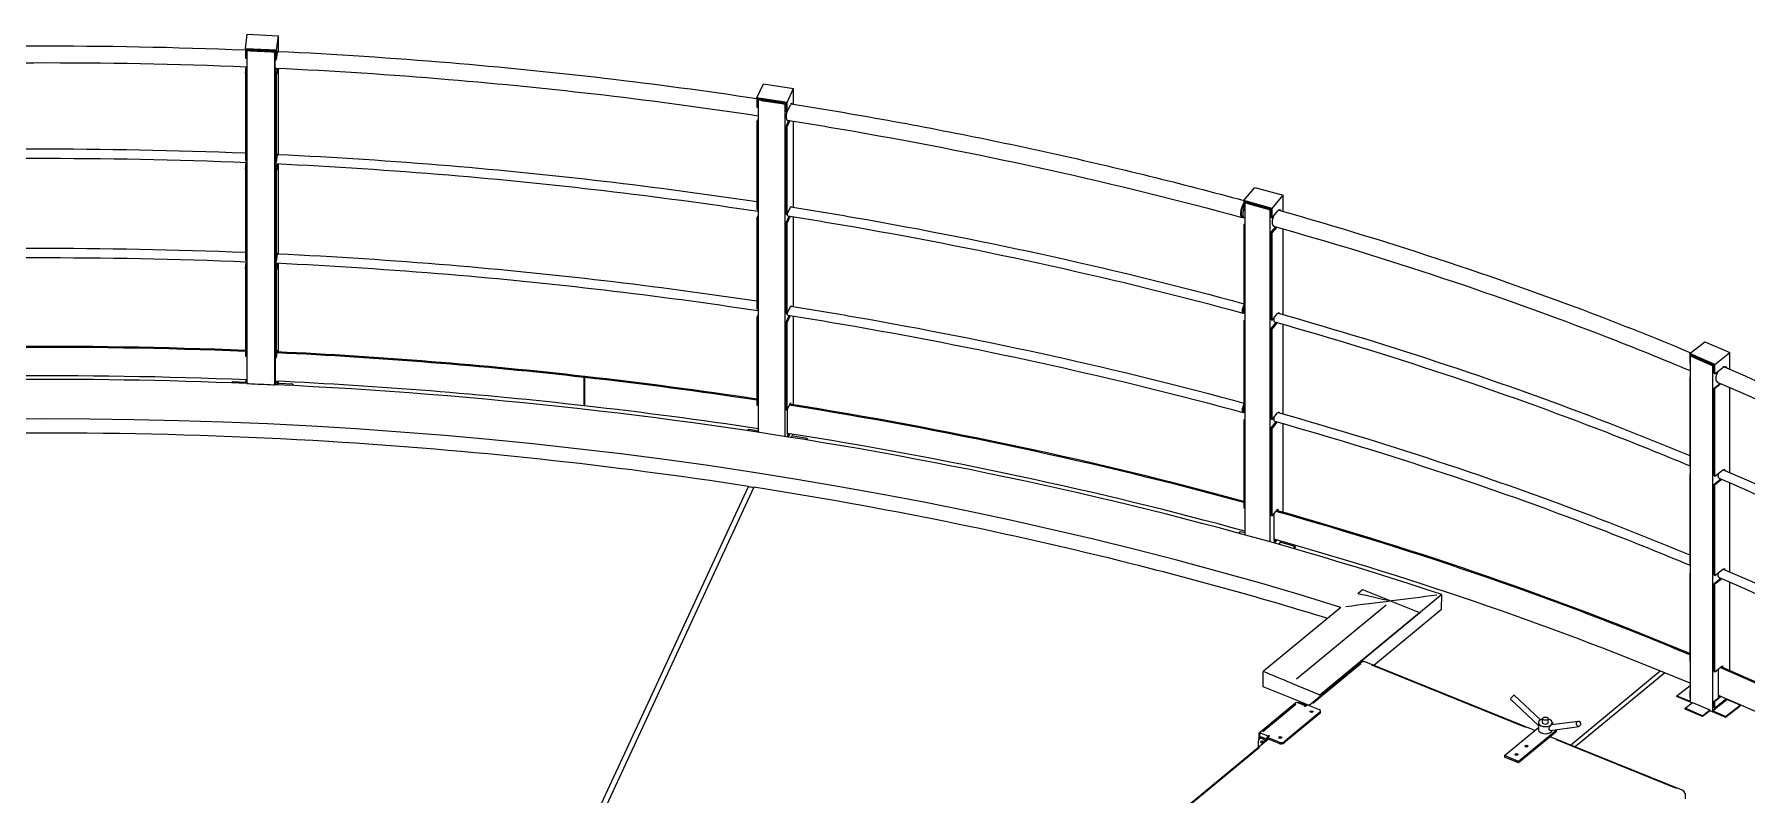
# Model space of a CAD drawing. Header units: millimetres. Extents: x 0 to 89100, y 0 to 63000.
# Drawn here: x 80119 to 83818, y 53141 to 54782 of the extents above; entities that cross this region are included whole.
import ezdxf

# ---------------------------------------------------------------- set-up
doc = ezdxf.new("R2010")
doc.units = ezdxf.units.MM
doc.header["$LTSCALE"] = 150
doc.layers.add('Visible', color=7, linetype='Continuous', lineweight=25)
doc.layers.add('Visible Narrow', color=7, linetype='Continuous', lineweight=18)

msp = doc.modelspace()

# ---------------------------------------------------------------- linework, layer by layer
at = {"layer": 'Visible'}
for p, q in [((80574.82, 54750.61), (80579.01, 54782.12)), ((80579.01, 54782.12), (80646.32, 54779.14)), ((80642.13, 54747.62), (80574.82, 54750.61)), ((80574.82, 54750.61), (80574.82, 54730.4)), ((80577.07, 54748.67), (80577.07, 54730.3)), ((80639.88, 54745.89), (80577.07, 54748.67)), ((80578.56, 54748.6), (80578.28, 54746.44)), ((80578.28, 54746.44), (80578.28, 54028.48)), ((80585.01, 54746.15), (80578.28, 54746.44)), ((80580.81, 54748.5), (80580.69, 54747.64)), ((80585.18, 54747.44), (80580.69, 54747.64)), ((80582.89, 54747.54), (80582.96, 54748.41)), ((80585.01, 54746.15), (80631.37, 54744.09)), ((80631.54, 54745.39), (80585.18, 54747.44)), ((80631.37, 54744.09), (80638.1, 54743.79)), ((80631.54, 54745.39), (80636.03, 54745.19)), ((80636.14, 54746.05), (80636.03, 54745.19)), ((80638.39, 54745.95), (80638.1, 54743.79)), ((80638.1, 54743.79), (80638.1, 54025.88)), ((80639.88, 54727.51), (80639.88, 54745.89)), ((80642.13, 54747.62), (80646.32, 54779.14)), ((80642.13, 54727.42), (80642.13, 54747.62)), ((80642.13, 54727.42), (80644.22, 54743.17)), ((80646.32, 54745.23), (80646.32, 54779.14)), ((80574.82, 54730.4), (80577.07, 54730.3)), ((80574.82, 54698.55), (80576.62, 54712.06)), ((80577.07, 54730.3), (80578.28, 54739.39)), ((80578.28, 54707.55), (80577.07, 54698.46)), ((80639.85, 54736.46), (80639.88, 54736.89)), ((80639.88, 54727.51), (80642.13, 54727.42)), ((80639.88, 54695.67), (80641.68, 54709.19)), ((80643.92, 54709.08), (80642.13, 54695.57)), ((80646.32, 54522.87), (80646.32, 54708.96)), ((80574.82, 54698.55), (80574.82, 54509.33)), ((80577.07, 54698.46), (80574.82, 54698.55)), ((80577.07, 54698.46), (80577.07, 54509.23)), ((80642.13, 54695.57), (80639.88, 54695.67)), ((80639.88, 54506.45), (80639.88, 54695.67)), ((80642.13, 54506.35), (80642.13, 54695.57)), ((81679.72, 54645.03), (81693.94, 54675.55)), ((81693.94, 54675.55), (81759.12, 54665.43)), ((81744.91, 54634.91), (81679.72, 54645.03)), ((81679.72, 54645.03), (81679.72, 54624.82)), ((81681.9, 54642.85), (81681.9, 54624.48)), ((81742.74, 54633.41), (81681.9, 54642.85)), ((81683.35, 54642.63), (81682.37, 54640.54)), ((81682.37, 54640.54), (81682.37, 53923.28)), ((81688.89, 54639.52), (81682.37, 54640.54)), ((81685.52, 54642.29), (81685.13, 54641.45)), ((81689.47, 54640.78), (81685.13, 54641.45)), ((81688.89, 54639.52), (81733.8, 54632.55)), ((81734.38, 54633.81), (81689.47, 54640.78)), ((81692.47, 54640.31), (81692.69, 54641.18)), ((81733.8, 54632.55), (81740.31, 54631.54)), ((81734.38, 54633.81), (81738.73, 54633.13)), ((81739.12, 54633.97), (81738.73, 54633.13)), ((81741.29, 54633.63), (81740.31, 54631.54)), ((81742.74, 54615.04), (81742.74, 54633.41)), ((81744.91, 54634.91), (81759.12, 54665.43)), ((81744.91, 54614.7), (81744.91, 54634.91)), ((81759.12, 54631.19), (81759.12, 54665.43)), ((81679.72, 54624.82), (81681.9, 54624.48)), ((81679.72, 54592.97), (81682.37, 54598.66)), ((81681.9, 54624.48), (81682.37, 54625.5)), ((81740.31, 54631.54), (81740.31, 53914.32)), ((81742.74, 54615.04), (81744.91, 54614.7)), ((81742.74, 54583.19), (81748.77, 54596.16)), ((81744.91, 54614.7), (81752.02, 54629.96)), ((81750.94, 54595.82), (81744.91, 54582.86)), ((81679.72, 54592.97), (81679.72, 54403.75)), ((81681.9, 54592.64), (81679.72, 54592.97)), ((81682.37, 54593.66), (81681.9, 54592.64)), ((81681.9, 54592.64), (81681.9, 54403.41)), ((81744.91, 54582.86), (81742.74, 54583.19)), ((81742.74, 54393.97), (81742.74, 54583.19)), ((81744.91, 54393.63), (81744.91, 54582.86)), ((81759.12, 54408.74), (81759.12, 54594.51)), ((80642.13, 54506.35), (80644.22, 54522.11)), ((80574.82, 54509.33), (80577.07, 54509.23)), ((80574.82, 54490.96), (80576.79, 54505.76)), ((80574.82, 54490.96), (80574.82, 54295)), ((80577.07, 54490.86), (80574.82, 54490.96)), ((80577.07, 54509.23), (80578.28, 54518.32)), ((80578.28, 54499.95), (80577.07, 54490.86)), ((80577.07, 54490.86), (80577.07, 54294.9)), ((80639.88, 54506.45), (80642.13, 54506.35)), ((80639.88, 54488.08), (80641.85, 54502.88)), ((80642.13, 54487.98), (80639.88, 54488.08)), ((80639.88, 54292.12), (80639.88, 54488.08)), ((80644.09, 54502.77), (80642.13, 54487.98)), ((80642.13, 54292.02), (80642.13, 54487.98)), ((80646.32, 54308.54), (80646.32, 54502.67)), ((82731.74, 54423.28), (82755.49, 54451.76)), ((82755.49, 54451.76), (82816.31, 54434.86)), ((82792.56, 54406.38), (82731.74, 54423.28)), ((82731.74, 54423.28), (82731.74, 54403.07)), ((82735.12, 54420.5), (82733.49, 54418.55)), ((82733.49, 54418.55), (82733.49, 53701.92)), ((82739.57, 54416.86), (82733.49, 54418.55)), ((82733.77, 54420.88), (82733.77, 54418.88)), ((82790.53, 54405.1), (82733.77, 54420.88)), ((82737.15, 54419.94), (82736.5, 54419.16)), ((82740.55, 54418.03), (82736.5, 54419.16)), ((82739.57, 54416.86), (82781.47, 54405.22)), ((82782.45, 54406.39), (82740.55, 54418.03)), ((82748.28, 54415.88), (82748.66, 54416.74)), ((82792.56, 54406.38), (82816.31, 54434.86)), ((82816.31, 54399.89), (82816.31, 54434.86)), ((81679.72, 54403.75), (81681.9, 54403.41)), ((81679.72, 54385.38), (81682.37, 54391.07)), ((81679.72, 54385.38), (81679.72, 54189.42)), ((81681.9, 54385.04), (81679.72, 54385.38)), ((81681.9, 54403.41), (81682.37, 54404.43)), ((81682.37, 54386.06), (81681.9, 54385.04)), ((81681.9, 54385.04), (81681.9, 54189.08)), ((81742.74, 54393.97), (81744.91, 54393.63)), ((81742.74, 54375.6), (81749.38, 54389.86)), ((81744.91, 54375.26), (81742.74, 54375.6)), ((81742.74, 54179.64), (81742.74, 54375.6)), ((81744.91, 54393.63), (81752.02, 54408.9)), ((81751.55, 54389.51), (81744.91, 54375.26)), ((81744.91, 54179.3), (81744.91, 54375.26)), ((81759.12, 54194.41), (81759.12, 54388.31)), ((82726.99, 54390.31), (82727.52, 54389.73)), ((82727.45, 54389.81), (82726.99, 54389.93)), ((82731.74, 54403.07), (82733.49, 54402.59)), ((82731.74, 54371.23), (82733.49, 54373.33)), ((82781.47, 54405.22), (82787.55, 54403.53)), ((82782.45, 54406.39), (82786.5, 54405.26)), ((82787.15, 54406.04), (82786.5, 54405.26)), ((82789.18, 54405.48), (82787.55, 54403.53)), ((82787.55, 54403.53), (82787.55, 53686.92)), ((82790.53, 54386.73), (82790.53, 54405.1)), ((82790.53, 54386.73), (82792.56, 54386.17)), ((82792.56, 54386.17), (82792.56, 54406.38)), ((82792.56, 54386.17), (82804.43, 54400.41)), ((82731.74, 54371.23), (82731.74, 54182.01)), ((82733.49, 54370.74), (82731.74, 54371.23)), ((82790.53, 54354.89), (82800.41, 54366.74)), ((82792.56, 54354.32), (82790.53, 54354.89)), ((82790.53, 54165.67), (82790.53, 54354.89)), ((82802.44, 54366.17), (82792.56, 54354.32)), ((82792.56, 54165.1), (82792.56, 54354.32)), ((82816.31, 54177.22), (82816.31, 54362.24)), ((80577.07, 54294.9), (80578.28, 54303.99)), ((80642.13, 54292.02), (80644.22, 54307.78)), ((80574.82, 54295), (80577.07, 54294.9)), ((80574.82, 54276.63), (80576.79, 54291.43)), ((80574.82, 54276.63), (80574.82, 54087.41)), ((80577.07, 54276.53), (80574.82, 54276.63)), ((80578.28, 54285.62), (80577.07, 54276.53)), ((80577.07, 54276.53), (80577.07, 54087.31)), ((80639.88, 54292.12), (80642.13, 54292.02)), ((80639.88, 54273.75), (80641.85, 54288.55)), ((80642.13, 54273.65), (80639.88, 54273.75)), ((80639.88, 54084.52), (80639.88, 54273.75)), ((80644.09, 54288.44), (80642.13, 54273.65)), ((80642.13, 54084.42), (80642.13, 54273.65)), ((80646.32, 54096.75), (80646.32, 54288.34)), ((81679.72, 54189.42), (81681.9, 54189.08)), ((81681.9, 54189.08), (81682.37, 54190.1)), ((81744.91, 54179.3), (81752.02, 54194.57)), ((81679.72, 54171.05), (81682.37, 54176.74)), ((81679.72, 54171.05), (81679.72, 53981.83)), ((81681.9, 54170.71), (81679.72, 54171.05)), ((81682.37, 54171.73), (81681.9, 54170.71)), ((81681.9, 54170.71), (81681.9, 53981.49)), ((81742.74, 54179.64), (81744.91, 54179.3)), ((81742.74, 54161.27), (81749.38, 54175.53)), ((81744.91, 54160.93), (81742.74, 54161.27)), ((81742.74, 53972.05), (81742.74, 54161.27)), ((81751.55, 54175.18), (81744.91, 54160.93)), ((81744.91, 53971.71), (81744.91, 54160.93)), ((81759.12, 53982.5), (81759.12, 54173.98)), ((82729.75, 54182.63), (82729.35, 54182.73)), ((82729.55, 54182.81), (82730.53, 54181.89)), ((82731.74, 54182.01), (82733.49, 54181.52)), ((82731.74, 54163.63), (82733.49, 54165.74)), ((82731.74, 54163.63), (82731.74, 53967.68)), ((82733.49, 54163.15), (82731.74, 54163.63)), ((82790.53, 54165.67), (82792.56, 54165.1)), ((82790.53, 54147.29), (82801.5, 54160.44)), ((82792.56, 54165.1), (82804.43, 54179.34)), ((82803.52, 54159.87), (82792.56, 54146.73)), ((82816.31, 53962.89), (82816.31, 54156.25)), ((82792.56, 54146.73), (82790.53, 54147.29)), ((82790.53, 53951.34), (82790.53, 54147.29)), ((82792.56, 53950.77), (82792.56, 54146.73)), ((83694.57, 54093.02), (83727.03, 54118.48)), ((83727.03, 54118.48), (83781.39, 54095.37)), ((80574.82, 54087.41), (80577.07, 54087.31)), ((80577.07, 54087.31), (80578.28, 54096.4)), ((80639.82, 54095.38), (80639.88, 54095.84)), ((80639.82, 54031.08), (80639.82, 54095.38)), ((80639.88, 54084.52), (80642.13, 54084.42)), ((80642.13, 54084.42), (80644.25, 54100.4)), ((80644.25, 54100.4), (80644.25, 54096.85)), ((83748.92, 54069.92), (83694.57, 54093.02)), ((83694.57, 54093.02), (83694.57, 54072.81)), ((83697.59, 54089.9), (83695.36, 54088.16)), ((83695.36, 54088.16), (83695.36, 53342.9)), ((83700.8, 54085.85), (83695.36, 54088.16)), ((83696.38, 54090.42), (83696.38, 54088.96)), ((83747.11, 54068.85), (83696.38, 54090.42)), ((83699.4, 54089.13), (83698.51, 54088.43)), ((83702.13, 54086.89), (83698.51, 54088.43)), ((83700.8, 54085.85), (83738.24, 54069.93)), ((83739.58, 54070.98), (83702.13, 54086.89)), ((83713.59, 54082.02), (83714.13, 54082.87)), ((83748.92, 54069.92), (83781.39, 54095.37)), ((83781.39, 54059.17), (83781.39, 54095.37)), ((81306.62, 54041.75), (81307.34, 54043.88)), ((81306.62, 53980.52), (81306.62, 54041.75)), ((81307.34, 54043.88), (81307.34, 53982.64)), ((81307.57, 54041.65), (81308.28, 54043.77)), ((81307.57, 53980.41), (81307.57, 54041.65)), ((83694.57, 54072.81), (83695.36, 54072.48)), ((83694.57, 54040.97), (83695.36, 54041.6)), ((83694.57, 54040.97), (83694.57, 53851.75)), ((83695.36, 54040.63), (83694.57, 54040.97)), ((83738.24, 54069.93), (83743.68, 54067.62)), ((83739.58, 54070.98), (83743.2, 54069.44)), ((83744.09, 54070.13), (83743.2, 54069.44)), ((83745.9, 54069.36), (83743.68, 54067.62)), ((83743.68, 54067.62), (83743.68, 53322.36)), ((83747.11, 54050.48), (83747.11, 54068.85)), ((83747.11, 54050.48), (83748.92, 54049.71)), ((83748.92, 54049.71), (83748.92, 54069.92)), ((83748.92, 54049.71), (83765.15, 54062.43)), ((80546.73, 54029.85), (80547.15, 54032.97)), ((80547.15, 54032.97), (80575.96, 54031.69)), ((80575.57, 54028.72), (80576.6, 54036.44)), ((80578.28, 54032.1), (80577.81, 54028.63)), ((80640.16, 54033.63), (80639.82, 54031.08)), ((80640.63, 54025.87), (80641.65, 54033.56)), ((80643.9, 54033.45), (80642.87, 54025.76)), ((80645.76, 54033.37), (80644.74, 54025.68)), ((80646.6, 54028.56), (80645.13, 54028.62)), ((80677.26, 54027.2), (80646.6, 54028.56)), ((80676.85, 54024.1), (80677.26, 54027.2)), ((80677.09, 54024.09), (80677.26, 54025.36)), ((80677.26, 54027.2), (80677.26, 54025.36)), ((83747.11, 54018.63), (83760.17, 54028.87)), ((83748.92, 54017.86), (83747.11, 54018.63)), ((83747.11, 53829.41), (83747.11, 54018.63)), ((83761.97, 54028.1), (83748.92, 54017.86)), ((83748.92, 53828.64), (83748.92, 54017.86)), ((83781.39, 53836.1), (83781.39, 54019.7)), ((81307.34, 53982.64), (81306.62, 53980.52)), ((81679.72, 53981.83), (81681.9, 53981.49)), ((81681.9, 53981.49), (81682.37, 53982.51)), ((81742.74, 53972.05), (81744.91, 53971.71)), ((81744.91, 53971.71), (81752.11, 53987.18)), ((81746.16, 53918.43), (81746.16, 53974.39)), ((81752.11, 53987.18), (81752.11, 53983.61)), ((82729.35, 53968.4), (82729.75, 53968.3)), ((82729.55, 53968.48), (82730.53, 53967.56)), ((82731.74, 53967.68), (82733.49, 53967.19)), ((81660.45, 53926.58), (81661.96, 53929.83)), ((81661.96, 53929.83), (81682.37, 53926.67)), ((82731.74, 53949.3), (82733.49, 53951.41)), ((82731.74, 53949.3), (82731.74, 53760.08)), ((82733.49, 53948.82), (82731.74, 53949.3)), ((82790.53, 53951.34), (82792.56, 53950.77)), ((82790.53, 53932.96), (82801.5, 53946.11)), ((82792.56, 53932.4), (82790.53, 53932.96)), ((82790.53, 53743.74), (82790.53, 53932.96)), ((82792.56, 53950.77), (82804.43, 53965.01)), ((82803.52, 53945.54), (82792.56, 53932.4)), ((82792.56, 53743.18), (82792.56, 53932.4)), ((82816.31, 53750.7), (82816.31, 53941.92)), ((81745.42, 53913.52), (81748.75, 53920.66)), ((81747.31, 53920.89), (81746.16, 53918.43)), ((81750.92, 53920.32), (81747.59, 53913.17)), ((81757.03, 53919.35), (81753.7, 53912.2)), ((81758.29, 53914.88), (81755.17, 53915.37)), ((81787.99, 53910.27), (81758.29, 53914.88)), ((81786.43, 53906.93), (81787.99, 53910.27)), ((81787.23, 53906.81), (81787.99, 53908.44)), ((81787.99, 53910.27), (81787.99, 53908.44)), ((83694.57, 53851.75), (83695.36, 53851.41)), ((83694.57, 53833.38), (83695.36, 53834)), ((83694.57, 53833.38), (83694.57, 53637.42)), ((83695.36, 53833.04), (83694.57, 53833.38)), ((83747.11, 53829.41), (83748.92, 53828.64)), ((83747.11, 53811.04), (83761.82, 53822.57)), ((83748.92, 53828.64), (83765.15, 53841.37)), ((83763.62, 53821.79), (83748.92, 53810.27)), ((80225.1, 50711.13), (81661.65, 53806.46)), ((81673.24, 53804.66), (80236.7, 50709.34)), ((83748.92, 53810.27), (83747.11, 53811.04)), ((83747.11, 53615.08), (83747.11, 53811.04)), ((83748.92, 53614.31), (83748.92, 53810.27)), ((83781.39, 53621.77), (83781.39, 53814.12)), ((82731.74, 53760.08), (82733.49, 53759.59)), ((82792.56, 53743.18), (82804.6, 53757.61)), ((82797.31, 53689.57), (82797.31, 53748.88)), ((82802.57, 53754.58), (82802.57, 53755.18)), ((82804.6, 53757.61), (82804.6, 53754.01)), ((82721.06, 53705.31), (82724.5, 53709.44)), ((82724.5, 53709.44), (82733.49, 53706.94)), ((82790.53, 53743.74), (82792.56, 53743.18)), ((82795.02, 53684.82), (82800.58, 53691.49)), ((82802.6, 53690.92), (82797.04, 53684.25)), ((82799.23, 53691.87), (82797.31, 53689.57)), ((82812.11, 53688.24), (82806.54, 53681.57)), ((82806.89, 53681.47), (82810.33, 53685.58)), ((82810.33, 53686.1), (82810.33, 53685.58)), ((82814.38, 53684.45), (82810.33, 53685.58)), ((82842.09, 53676.75), (82814.38, 53684.45)), ((82838.49, 53672.44), (82842.09, 53676.75)), ((82839.73, 53672.09), (82842.09, 53674.92)), ((82842.09, 53676.75), (82842.09, 53674.92)), ((83694.57, 53637.42), (83695.36, 53637.08)), ((83694.57, 53619.05), (83695.36, 53619.67)), ((83694.57, 53619.05), (83694.57, 53429.82)), ((83695.36, 53618.71), (83694.57, 53619.05)), ((83747.11, 53615.08), (83748.92, 53614.31)), ((83747.11, 53596.71), (83761.82, 53608.24)), ((83748.92, 53595.94), (83747.11, 53596.71)), ((83747.11, 53407.49), (83747.11, 53596.71)), ((83748.92, 53614.31), (83765.15, 53627.04)), ((83763.62, 53607.46), (83748.92, 53595.94)), ((83781.39, 53409.04), (83781.39, 53599.78)), ((83159.09, 53573.12), (82896.17, 53356.33)), ((82977.86, 53575.61), (82988.09, 53584.05)), ((82988.09, 53584.05), (83048.75, 53559.53)), ((83158.53, 53541.14), (83159.09, 53573.12)), ((83748.92, 53406.72), (83748.92, 53595.94)), ((82941.11, 53545.5), (82773.3, 53407.14)), ((82895.87, 53357.03), (83110.96, 53534.38)), ((82895.87, 53356.46), (83110.96, 53533.81)), ((83049.68, 53559.15), (83110.96, 53534.38)), ((83110.96, 53534.38), (83110.96, 53533.81)), ((82986.87, 53428.01), (82872.74, 53333.91)), ((83359.89, 53279.75), (82991.42, 53428.71)), ((83694.57, 53429.82), (83695.36, 53429.49)), ((83748.92, 53406.72), (83765.38, 53419.62)), ((83757.02, 53352.42), (83757.02, 53413.07)), ((83763.56, 53416.73), (83763.56, 53418.2)), ((83765.38, 53419.62), (83765.38, 53415.95)), ((82773, 53406.7), (82773.3, 53406.95)), ((82773, 53406.7), (82773.3, 53406.58)), ((82773, 53374.24), (82773, 53406.7)), ((82773.3, 53407.14), (82773.3, 53406.58)), ((82834.59, 53381.8), (82895.87, 53357.03)), ((83437.2, 53248.5), (83630.95, 53408.26)), ((83640.75, 53404.26), (83447.02, 53244.53)), ((83666.98, 53354.97), (83695.36, 53377.23)), ((83747.11, 53407.49), (83748.92, 53406.72)), ((82843.74, 53339.59), (82764.59, 53274.33)), ((82834.43, 53349.41), (82773, 53374.24)), ((82865.17, 53334.32), (82849.81, 53340.53)), ((82895.87, 53357.03), (82895.87, 53356.46)), ((82896.17, 53356.33), (82895.87, 53356.46)), ((82896.14, 53353.21), (82896.17, 53356.33)), ((83367.8, 53290.57), (83307.3, 53347.73)), ((83372.12, 53303), (83315.54, 53356.45)), ((83666.98, 53354.97), (83695.36, 53342.9)), ((83666.98, 53353.13), (83666.98, 53354.97)), ((83699.28, 53339.4), (83666.98, 53353.13)), ((83684.35, 53327.7), (83699.47, 53339.55)), ((83694.57, 53365.52), (83695.36, 53366.15)), ((83694.57, 53365.52), (83694.57, 53351.44)), ((83695.36, 53365.19), (83694.57, 53365.52)), ((83695.36, 53351.1), (83694.57, 53351.44)), ((83700.8, 53340.6), (83699.47, 53339.55)), ((83700.8, 53340.6), (83738.24, 53324.68)), ((83743.68, 53322.36), (83774.81, 53346.77)), ((83747.11, 53343.19), (83760.85, 53353.96)), ((83748.92, 53342.42), (83747.11, 53343.19)), ((83747.11, 53329.1), (83747.11, 53343.19)), ((83762.65, 53353.18), (83748.92, 53342.42)), ((83774.24, 53348.19), (83748.92, 53328.33)), ((83748.92, 53328.33), (83748.92, 53342.42)), ((83757.02, 53354.61), (83757.84, 53355.25)), ((83757.5, 53354.98), (83757.02, 53355.18)), ((83759.64, 53354.48), (83757.02, 53352.42)), ((83774.81, 53347.94), (83774.81, 53346.77)), ((83774.88, 53347.91), (83774.81, 53347.85)), ((83778.43, 53345.23), (83774.81, 53346.77)), ((83803.19, 53334.7), (83778.43, 53345.23)), ((82895.85, 53319.28), (82818.42, 53255.44)), ((82895.85, 53316.84), (82818.42, 53252.99)), ((82862.06, 53332.94), (82862.92, 53333.65)), ((82864.52, 53331.95), (82862.06, 53332.94)), ((82868.82, 53335.5), (82864.52, 53331.95)), ((82868.82, 53335.5), (82894.01, 53325.32)), ((82897.21, 53319.32), (82897.21, 53321.77)), ((83376.8, 53296.92), (83376.8, 53305.49)), ((83388.8, 53296.92), (83388.8, 53305.49)), ((83721.79, 53311.78), (83684.35, 53327.7)), ((83684.35, 53325.86), (83684.35, 53327.7)), ((83721.79, 53309.94), (83684.35, 53325.86)), ((83721.79, 53311.78), (83736.91, 53323.63)), ((83736.91, 53321.8), (83721.79, 53309.94)), ((83721.79, 53309.94), (83721.79, 53311.78)), ((83736.91, 53323.63), (83738.24, 53324.68)), ((83736.91, 53321.8), (83738.24, 53322.84)), ((83738.24, 53322.84), (83738.24, 53324.68)), ((83738.24, 53322.84), (83772.07, 53308.46)), ((83738.24, 53322.84), (83738.24, 53322.84)), ((83772.07, 53310.3), (83743.68, 53322.36)), ((83747.11, 53329.1), (83748.92, 53328.33)), ((83772.07, 53310.3), (83803.19, 53334.7)), ((83772.07, 53308.46), (83803.19, 53332.87)), ((83772.07, 53308.46), (83772.07, 53310.3)), ((83803.19, 53334.7), (83803.19, 53332.87)), ((82763.49, 53271.69), (82763.49, 53260.3)), ((82764.78, 53262.04), (82767.36, 53264.17)), ((82764.97, 53262.19), (82764.97, 53266.86)), ((82787.08, 53268.1), (82782.78, 53264.56)), ((82807.97, 53254.37), (82782.78, 53264.56)), ((82782.78, 53264.56), (82782.78, 53262.11)), ((82783.77, 53268.39), (82784.63, 53269.1)), ((82784.63, 53266.65), (82783.77, 53265.94)), ((82784.63, 53269.1), (82787.08, 53268.1)), ((82784.63, 53266.65), (82784.63, 53269.1)), ((82785.09, 53266.46), (82784.63, 53266.65)), ((83294.31, 53225.68), (83367.8, 53286.28)), ((83405.04, 53279.24), (83325.03, 53213.26)), ((83405.04, 53276.18), (83325.03, 53210.2)), ((83367.8, 53296.92), (83367.8, 53281.61)), ((83681.96, 53149.55), (83393.1, 53266.33)), ((83393.59, 53280.06), (83454.99, 53288.43)), ((83396.28, 53292.54), (83453.37, 53300.32)), ((83397.8, 53296.92), (83397.8, 53292.75)), ((83405.72, 53280.48), (83405.72, 53277.42)), ((82784.71, 53261.33), (82365.56, 52915.72)), ((82763, 53243.42), (82763, 53257.75)), ((82780.32, 53260.65), (82780.32, 53258.16)), ((82782.05, 53259.13), (82782.05, 53262.07)), ((82807.97, 53251.93), (82782.78, 53262.11)), ((83325.03, 53213.26), (83294.31, 53225.68)), ((83294.31, 53225.68), (83294.31, 53222.62)), ((83325.03, 53210.2), (83294.31, 53222.62)), ((83325.03, 53213.26), (83325.03, 53210.2)), ((83683.41, 53147.53), (83681.61, 53148.26)), ((83682.8, 53147.03), (83683.41, 53147.53)), ((83683.41, 53146.05), (83683.41, 53147.53)), ((83683.93, 53144.36), (83684.34, 53144.2)), ((83683.96, 53143.89), (83684.34, 53144.2)), ((83684.34, 53144.2), (83684.34, 53132.56))]:
    msp.add_line(p, q, dxfattribs=at)
for centre, major_axis, ratio, start_param, end_param in [((80644.22, 54727.25), (0.86, 19.48), 0.0624878, 5.8960219, 6.9000503), ((80640.6, 54728.28), (0.86, 19.48), 0.0624878, 1.1404637, 1.7147662), ((80640.6, 54728.28), (-0.86, -19.48), 0.0624878, 5.802149, 6.5045245), ((81752.02, 54614.04), (2.99, 19.27), 0.2119824, 5.8953322, 6.9152063), ((81749.84, 54614.38), (2.99, 19.27), 0.2119824, 5.8963535, 6.0139743), ((81748.79, 54615.44), (2.99, 19.27), 0.2119824, 1.6388173, 1.7299222), ((81748.79, 54615.44), (-2.99, -19.27), 0.2119824, 5.817305, 6.4993497), ((80644.22, 54512.92), (0.5, 11.24), 0.0624878, 5.8135704, 6.9000503), ((80640.6, 54513.95), (-0.5, -11.24), 0.0624878, 6.0208893, 6.4948605), ((81752.02, 54399.71), (1.73, 11.12), 0.2119824, 5.8128125, 6.9152063), ((82732.06, 54404.49), (-4.76, -17.48), 0.348505, 3.8468555, 6.6823234), ((82732.06, 54404.49), (-4.12, -15.12), 0.348505, 3.8533368, 6.26769), ((82732.06, 54404.49), (-4.05, -14.83), 0.348825, 3.8543309, 6.0655409), ((81748.79, 54401.11), (-1.73, -11.12), 0.2119824, 6.0360453, 6.4857929), ((82736.81, 54403.19), (-4.77, -17.47), 0.3491449, 4.5188352, 6.2831853), ((82801.71, 54386.21), (5.22, 18.79), 0.3541622, 1.4795173, 1.7632905), ((82804.43, 54384.49), (5.22, 18.79), 0.3541622, 5.8943613, 6.9485746), ((82802.41, 54385.05), (5.22, 18.79), 0.3541622, 5.895466, 6.1302503), ((82801.71, 54386.21), (-5.22, -18.79), 0.3541622, 5.8506734, 6.4884151), ((82799.68, 54386.77), (-5.22, -18.79), 0.3541622, 0.152935, 0.2069995), ((80644.22, 54298.59), (0.5, 11.24), 0.0624878, 5.8135704, 6.9000503), ((80640.6, 54299.62), (-0.5, -11.24), 0.0624878, 6.0208893, 6.4948605), ((81752.02, 54185.38), (1.73, 11.12), 0.2119824, 5.8128125, 6.9152063), ((82732.06, 54190.16), (-2.65, -9.73), 0.348505, 3.8800377, 6.8049318), ((82732.06, 54190.16), (-2.13, -7.82), 0.348505, 3.8984473, 6.3377135), ((82732.06, 54190.16), (-2.07, -7.6), 0.348825, 3.9011305, 6.1020749), ((81748.79, 54186.78), (-1.73, -11.12), 0.2119824, 6.0360453, 6.4857929), ((82736.81, 54188.86), (-2.66, -9.73), 0.3491449, 5.6207504, 6.0699813), ((82801.71, 54171.88), (-3.01, -10.84), 0.3541622, 6.0694136, 6.4655921), ((82804.43, 54170.16), (3.01, 10.84), 0.3541622, 5.8116983, 6.9485746), ((82802.41, 54170.72), (3.01, 10.84), 0.3541622, 5.8132581, 6.015961), ((80143.81, 50568.5), (5871.17, 6.59), 0.5763143, 1.0735408, 2.1326906), ((80147.07, 50612.29), (-6055.87, 0), 0.5773503, 4.6416964, 4.8157481), ((80147.07, 50612.29), (-6052.12, 0), 0.5773503, 4.6416526, 4.8158124), ((80147.07, 50612.29), (-6052.12, 0), 0.5773503, 4.6308716, 4.6308816), ((80147.07, 50612.29), (-6052.12, 0), 0.5773503, 4.5196036, 4.6302729), ((80147.07, 50612.29), (-6055.87, 0), 0.5773503, 4.5196036, 4.6302763), ((80147.07, 50551.05), (-6052.12, 0), 0.5773503, 4.6410808, 4.8163636), ((80143.81, 50567.25), (6021.16, 6.75), 0.5763143, 1.4979306, 1.674116), ((80147.07, 50612.29), (-6052.12, 0), 0.5773503, 4.4563593, 4.5194448), ((80147.07, 50612.29), (-6055.87, 0), 0.5773503, 4.4565214, 4.5194448), ((83763.02, 54048.49), (7.63, 17.95), 0.4841213, 1.4115119, 1.8184913), ((83765.15, 54046.51), (7.63, 17.95), 0.4841213, 5.8930119, 7.0037754), ((83763.34, 54047.28), (7.63, 17.95), 0.4841213, 5.8942356, 6.1787223), ((80143.81, 50567.25), (6021.16, 6.75), 0.5763143, 1.0456492, 1.4879628), ((80147.07, 50551.05), (-6052.12, 0), 0.5773503, 4.5196036, 4.6308816), ((83763.02, 54048.49), (-7.63, -17.95), 0.4841213, 5.9058742, 6.4700549), ((83761.21, 54049.26), (-7.63, -17.95), 0.4841213, 0.104463, 0.1889814), ((80147.07, 50529.62), (-6112.5, 0), 0.5773503, 4.5213742, 4.5214117), ((80147.07, 50551.05), (-6052.12, 0), 0.5773503, 4.4559071, 4.5194448), ((80147.07, 50612.29), (-6052.12, 0), 0.5773503, 4.2711419, 4.4444067), ((80147.07, 50612.29), (-6055.87, 0), 0.5773503, 4.2714344, 4.44441), ((82732.06, 53975.83), (-2.65, -9.73), 0.348505, 3.8800377, 6.8049318), ((82732.06, 53975.83), (-2.13, -7.82), 0.348505, 3.8984473, 6.3377135), ((82732.06, 53975.83), (-2.07, -7.6), 0.348825, 3.9011305, 6.1020749), ((82736.81, 53974.53), (-2.66, -9.73), 0.3491449, 5.6207504, 6.0699813), ((82804.43, 53955.83), (3.01, 10.84), 0.3541622, 5.8116983, 6.9485746), ((82802.41, 53956.39), (3.01, 10.84), 0.3541622, 5.8132581, 6.015961), ((82801.71, 53957.55), (-3.01, -10.84), 0.3541622, 6.0694136, 6.4655921), ((80147.07, 50551.05), (-6052.12, 0), 0.5773503, 4.2708217, 4.4449957), ((83763.02, 53834.16), (-4.4, -10.35), 0.4841213, 6.1246144, 6.4284106), ((83765.15, 53832.18), (4.4, 10.35), 0.4841213, 5.8101251, 7.0037754), ((83763.34, 53832.95), (4.4, 10.35), 0.4841213, 5.8118346, 6.1014465), ((80143.84, 50536.01), (5870.77, 6.59), 0.5763143, 1.3066696, 1.3086441), ((80147.07, 50612.29), (-6052.12, 0), 0.5773503, 4.086082, 4.2585327), ((80147.07, 50612.29), (-6055.87, 0), 0.5773503, 4.0865299, 4.2585359), ((80147.07, 50551.05), (-6052.12, 0), 0.5773503, 4.0859196, 4.2591251), ((80143.84, 50536.01), (5870.77, 6.59), 0.5763143, 1.0790948, 1.1588911), ((83763.02, 53619.83), (-4.4, -10.35), 0.4841213, 6.1246144, 6.4284106), ((83765.15, 53617.85), (4.4, 10.35), 0.4841213, 5.8101251, 7.0037754), ((83763.34, 53618.62), (4.4, 10.35), 0.4841213, 5.8118346, 6.1014465), ((82989.73, 53424.54), (-2.86, 3.47), 0.6688348, 5.3938976, 6.2831853), ((82989.73, 53424.54), (1.69, 4.17), 0.4683232, 0, 0.7121179), ((80147.07, 50612.29), (-6052.12, 0), 0.5773503, 4.0239046, 4.0726455), ((80147.07, 50612.29), (-6055.87, 0), 0.5773503, 4.0239046, 4.0726487), ((82847.56, 53334.96), (-3.82, 4.63), 0.6688348, 5.3938976, 6.2831853), ((82847.56, 53334.96), (2.25, 5.56), 0.4683232, 0, 0.7121179), ((82862.18, 53329.72), (-6.2, 7.52), 0.6688348, 4.7370064, 6.1471298), ((83311.42, 53352.09), (-4.12, -4.36), 0.1364787, 3.1415927, 6.2831853), ((80147.07, 50551.05), (-6052.12, 0), 0.5773503, 4.0239046, 4.0732859), ((82862.92, 53328.76), (2.25, 5.56), 0.4683232, 5.8181966, 6.9953032), ((82877.69, 53318.1), (3.38, 0), 0.5773503, 0.6796738, 2.4619188), ((82877.69, 53318.1), (-3.38, 0), 0.5773503, 3.8212665, 5.6035115), ((82889.71, 53321.77), (7.5, 0), 0.5773503, 5.6723201, 7.2431164), ((82889.71, 53319.32), (7.5, 0), 0.5773503, 5.6723201, 6.2831853), ((83382.8, 53296.92), (15, 0), 0.5773503, 1.9823132, 7.4424648), ((82770.99, 53254.52), (-6.2, 7.52), 0.6688348, 4.3474665, 6.9646939), ((82768.41, 53269.7), (-3.82, 4.63), 0.6688348, 5.3938976, 6.9646939), ((82768.41, 53269.7), (2.25, 5.56), 0.4683232, 0.7121179, 2.2829142), ((82768.41, 53269.7), (-1.91, 2.31), 0.6688348, 0.1715755, 0.4247088), ((82773.57, 53256.65), (-6.2, 7.52), 0.6688348, 4.3474665, 6.2831853), ((82783.77, 53263.49), (-2.25, -5.56), 0.4683232, 3.8537106, 5.4245069), ((82783.77, 53263.49), (1.12, 2.78), 0.4683232, 0.7121179, 2.2829142), ((82810.15, 53262.41), (3.38, 0), 0.5773503, 0.6796738, 2.4619188), ((82810.15, 53262.41), (-3.38, 0), 0.5773503, 3.8212665, 5.6035115), ((83382.8, 53281.61), (15, 0), 0.5773503, 3.1415927, 6.1692078), ((83401.97, 53280.48), (3.75, 0), 0.5773503, 5.6723201, 6.8471771), ((83401.97, 53277.42), (3.75, 0), 0.5773503, 5.6723201, 6.2831853), ((82773.57, 53256.65), (-2.15, 2.6), 0.6688348, 0.83456, 2.3070327), ((82773.57, 53256.65), (2.15, -2.6), 0.6688348, 3.9761526, 5.4486253), ((82812.27, 53257.92), (-7.5, 0), 0.5773503, 0.9599311, 2.5307274), ((82812.27, 53255.47), (7.5, 0), 0.5773503, 4.1015237, 5.6723201), ((83320.42, 53225.28), (3.38, 0), 0.5773503, 0.9037852, 2.2378075), ((83320.42, 53225.28), (-3.38, 0), 0.5773503, 4.0453778, 5.3794001), ((83341.93, 53243.01), (3.38, 0), 0.5773503, 0.9037852, 2.2378075), ((83341.93, 53243.01), (-3.38, 0), 0.5773503, 4.0453778, 5.3794001), ((83680.27, 53145.38), (1.69, 4.17), 0.4683232, 5.4951069, 6.9953032), ((83680.27, 53145.38), (2.86, -3.47), 0.6688348, 0.6815086, 2.2523049)]:
    msp.add_ellipse(centre, major_axis=major_axis, ratio=ratio, start_param=start_param, end_param=end_param, dxfattribs=at)
for centre, major_axis, ratio in [((82877.69, 53320.55), (-3.38, 0), 0.5773503), ((83382.8, 53305.49), (-6, 0), 0.5773503), ((83454.18, 53294.37), (0.81, -5.95), 0.6869042), ((82810.15, 53264.86), (-3.38, 0), 0.5773503), ((82770.99, 53254.52), (-2.15, 2.6), 0.6688348), ((83320.42, 53228.34), (3.38, 0), 0.5773503), ((83341.93, 53246.08), (3.38, 0), 0.5773503)]:
    msp.add_ellipse(centre, major_axis=major_axis, ratio=ratio, dxfattribs=at)
for points, knots in [([(79522.26, 54738.49), (79720.07, 54750.31), (79918.88, 54756.51), (80270.21, 54757.5), (80422.72, 54754.6), (80574.82, 54748.39)], [4.53974854, 4.53974854, 4.53974854, 4.53974854, 4.63808557, 4.63808557, 4.71348776, 4.71348776, 4.71348776, 4.71348776]), ([(80644.56, 54745.31), (80768.87, 54739.41), (80892.86, 54731.29), (81239.7, 54702.3), (81461.3, 54676.42), (81679.72, 54643.5)], [4.72501638, 4.72501638, 4.72501638, 4.72501638, 4.78669239, 4.78669239, 4.89831245, 4.89831245, 4.89831245, 4.89831245]), ([(79518.94, 54702), (79717.87, 54713.99), (79917.83, 54720.29), (80271.44, 54721.27), (80425.07, 54718.32), (80578.28, 54712)], [4.53883727, 4.53883727, 4.53883727, 4.53883727, 4.63808557, 4.63808557, 4.71430512, 4.71430512, 4.71430512, 4.71430512]), ([(80639.49, 54709.29), (80764.48, 54703.39), (80889.16, 54695.25), (81238.64, 54666.04), (81462.15, 54639.84), (81682.37, 54606.46)], [4.7244595, 4.7244595, 4.7244595, 4.7244595, 4.78669239, 4.78669239, 4.89968856, 4.89968856, 4.89968856, 4.89968856]), ([(81753.25, 54632.13), (81800.92, 54624.57), (81848.43, 54616.68), (81967.18, 54596.04), (82038.19, 54582.87), (82179.53, 54554.99), (82249.85, 54540.27), (82389.51, 54509.35), (82458.84, 54493.14), (82596.24, 54459.31), (82664.3, 54441.68), (82731.78, 54423.33)], [4.91085724, 4.91085724, 4.91085724, 4.91085724, 4.9352992, 4.9352992, 4.97217202, 4.97217202, 5.00914485, 5.00914485, 5.04611708, 5.04611708, 5.0829881, 5.0829881, 5.0829881, 5.0829881]), ([(81744.98, 54596.76), (81793.35, 54589.11), (81841.55, 54581.11), (82176.29, 54522.93), (82456.57, 54460.79), (82727.3, 54387.01)], [4.91041235, 4.91041235, 4.91041235, 4.91041235, 4.9352992, 4.9352992, 5.08390601, 5.08390601, 5.08390601, 5.08390601]), ([(79522.26, 54516.12), (79720.07, 54527.95), (79918.89, 54534.16), (80270.23, 54535.14), (80422.73, 54532.24), (80574.82, 54526.03)], [4.53966912, 4.53966912, 4.53966912, 4.53966912, 4.63808557, 4.63808557, 4.71354187, 4.71354187, 4.71354187, 4.71354187]), ([(80644.35, 54522.96), (80768.5, 54517.06), (80892.34, 54508.95), (81239.26, 54479.95), (81461.09, 54454.03), (81679.72, 54421.05)], [4.72504404, 4.72504404, 4.72504404, 4.72504404, 4.78669239, 4.78669239, 4.89851638, 4.89851638, 4.89851638, 4.89851638]), ([(79518.94, 54495.7), (79717.86, 54507.69), (79917.81, 54513.98), (80271.42, 54514.97), (80425.06, 54512.02), (80578.28, 54505.7)], [4.53891755, 4.53891755, 4.53891755, 4.53891755, 4.63808557, 4.63808557, 4.71425027, 4.71425027, 4.71425027, 4.71425027]), ([(80639.96, 54502.97), (80765.02, 54497.07), (80889.77, 54488.92), (81239.07, 54459.72), (81462.36, 54433.57), (81682.37, 54400.25)], [4.72447557, 4.72447557, 4.72447557, 4.72447557, 4.78669239, 4.78669239, 4.89948302, 4.89948302, 4.89948302, 4.89948302]), ([(81746.62, 54390.3), (81794.89, 54382.66), (81843.01, 54374.67), (82177.9, 54316.47), (82458.43, 54254.27), (82729.41, 54180.42)], [4.91047758, 4.91047758, 4.91047758, 4.91047758, 4.9352992, 4.9352992, 5.08390601, 5.08390601, 5.08390601, 5.08390601]), ([(81752.49, 54409.79), (81799.95, 54402.27), (81847.26, 54394.41), (82180.91, 54336.42), (82461.05, 54274.36), (82731.74, 54200.7)], [4.9109427, 4.9109427, 4.9109427, 4.9109427, 4.9352992, 4.9352992, 5.08336369, 5.08336369, 5.08336369, 5.08336369]), ([(82729.86, 54388.19), (82729.74, 54388.23), (82729.63, 54388.27), (82729.12, 54388.48), (82728.74, 54388.69), (82728.07, 54389.18), (82727.78, 54389.45), (82727.52, 54389.73)], [2.25425247, 2.25425247, 2.25425247, 2.25425247, 2.2780376, 2.2780376, 2.36509538, 2.36509538, 2.45215315, 2.45215315, 2.45215315, 2.45215315]), ([(82806.76, 54402.59), (83055.31, 54332.6), (83295.59, 54252.79), (83583.27, 54141.47), (83640.5, 54118.49), (83697.02, 54094.95)], [4.35278729, 4.35278729, 4.35278729, 4.35278729, 4.48947876, 4.48947876, 4.52391726, 4.52391726, 4.52391726, 4.52391726]), ([(82795.22, 54368.2), (83043.33, 54298.4), (83283.11, 54218.77), (83574.11, 54106.17), (83635.14, 54081.6), (83695.36, 54056.39)], [4.35247034, 4.35247034, 4.35247034, 4.35247034, 4.48947876, 4.48947876, 4.52642339, 4.52642339, 4.52642339, 4.52642339]), ([(79518.94, 54281.37), (79717.86, 54293.36), (79917.81, 54299.65), (80271.42, 54300.64), (80425.06, 54297.69), (80578.28, 54291.37)], [4.53891755, 4.53891755, 4.53891755, 4.53891755, 4.63808557, 4.63808557, 4.71425027, 4.71425027, 4.71425027, 4.71425027]), ([(79522.26, 54301.79), (79720.07, 54313.62), (79918.89, 54319.83), (80270.23, 54320.81), (80422.73, 54317.91), (80574.82, 54311.7)], [4.53966912, 4.53966912, 4.53966912, 4.53966912, 4.63808557, 4.63808557, 4.71354187, 4.71354187, 4.71354187, 4.71354187]), ([(80644.35, 54308.63), (80768.5, 54302.73), (80892.34, 54294.62), (81239.26, 54265.62), (81461.09, 54239.7), (81679.72, 54206.72)], [4.72504404, 4.72504404, 4.72504404, 4.72504404, 4.78669239, 4.78669239, 4.89851638, 4.89851638, 4.89851638, 4.89851638]), ([(80639.96, 54288.64), (80765.02, 54282.74), (80889.77, 54274.59), (81239.07, 54245.39), (81462.36, 54219.24), (81682.37, 54185.92)], [4.72447557, 4.72447557, 4.72447557, 4.72447557, 4.78669239, 4.78669239, 4.89948302, 4.89948302, 4.89948302, 4.89948302]), ([(81752.49, 54195.46), (81799.95, 54187.94), (81847.26, 54180.08), (82180.91, 54122.09), (82461.05, 54060.03), (82731.74, 53986.37)], [4.9109427, 4.9109427, 4.9109427, 4.9109427, 4.9352992, 4.9352992, 5.08336369, 5.08336369, 5.08336369, 5.08336369]), ([(81746.62, 54175.97), (81794.89, 54168.33), (81843.01, 54160.34), (82177.9, 54102.14), (82458.43, 54039.94), (82729.41, 53966.09)], [4.91047758, 4.91047758, 4.91047758, 4.91047758, 4.9352992, 4.9352992, 5.08390601, 5.08390601, 5.08390601, 5.08390601]), ([(82732.81, 54180.89), (82732.7, 54180.9), (82732.6, 54180.91), (82732.24, 54180.97), (82731.99, 54181.04), (82731.51, 54181.22), (82731.29, 54181.34), (82730.88, 54181.6), (82730.7, 54181.74), (82730.53, 54181.89)], [2.16749123, 2.16749123, 2.16749123, 2.16749123, 2.19828664, 2.19828664, 2.27073079, 2.27073079, 2.34317494, 2.34317494, 2.41561909, 2.41561909, 2.41561909, 2.41561909]), ([(82798.04, 54161.42), (83046.15, 54091.59), (83285.95, 54011.95), (83576.01, 53899.71), (83636.08, 53875.54), (83695.36, 53850.75)], [4.35258824, 4.35258824, 4.35258824, 4.35258824, 4.48947876, 4.48947876, 4.52579053, 4.52579053, 4.52579053, 4.52579053]), ([(82805.39, 54180.31), (83053.42, 54110.44), (83293.19, 54030.78), (83580.52, 53919.6), (83637.9, 53896.55), (83694.57, 53872.95)], [4.35293355, 4.35293355, 4.35293355, 4.35293355, 4.48947876, 4.48947876, 4.52404519, 4.52404519, 4.52404519, 4.52404519]), ([(83768.95, 54064.53), (83930.51, 53995.14), (84086.1, 53921.1), (84340.78, 53787.1), (84443.19, 53729.26), (84541.94, 53669.39)], [4.53860163, 4.53860163, 4.53860163, 4.53860163, 4.63808557, 4.63808557, 4.70878517, 4.70878517, 4.70878517, 4.70878517]), ([(83753.89, 54031.57), (83914.88, 53962.45), (84069.88, 53888.71), (84327.45, 53753.18), (84433.11, 53693.33), (84534.8, 53631.34)], [4.53844336, 4.53844336, 4.53844336, 4.53844336, 4.63808557, 4.63808557, 4.7115838, 4.7115838, 4.7115838, 4.7115838]), ([(82730.53, 53967.56), (82730.7, 53967.41), (82730.88, 53967.27), (82731.29, 53967.01), (82731.51, 53966.89), (82731.99, 53966.71), (82732.24, 53966.64), (82732.6, 53966.58), (82732.7, 53966.57), (82732.81, 53966.56)], [5.43836254, 5.43836254, 5.43836254, 5.43836254, 5.51080669, 5.51080669, 5.58325084, 5.58325084, 5.65569499, 5.65569499, 5.6864904, 5.6864904, 5.6864904, 5.6864904]), ([(82798.04, 53947.09), (83046.15, 53877.26), (83285.95, 53797.62), (83576.01, 53685.38), (83636.08, 53661.21), (83695.36, 53636.42)], [4.35258824, 4.35258824, 4.35258824, 4.35258824, 4.48947876, 4.48947876, 4.52579053, 4.52579053, 4.52579053, 4.52579053]), ([(82805.39, 53965.98), (83053.42, 53896.11), (83293.19, 53816.45), (83580.52, 53705.26), (83637.9, 53682.22), (83694.57, 53658.62)], [4.35293355, 4.35293355, 4.35293355, 4.35293355, 4.48947876, 4.48947876, 4.52404519, 4.52404519, 4.52404519, 4.52404519]), ([(83757.93, 53824.24), (83918.79, 53755.15), (84073.69, 53681.44), (84329.83, 53546.66), (84434.24, 53487.58), (84534.8, 53426.41)], [4.53862352, 4.53862352, 4.53862352, 4.53862352, 4.63808557, 4.63808557, 4.71057946, 4.71057946, 4.71057946, 4.71057946]), ([(83766.81, 53842.38), (83927.82, 53773.2), (84082.88, 53699.4), (84335.84, 53566.3), (84437.11, 53509.14), (84534.8, 53450.01)], [4.5388137, 4.5388137, 4.5388137, 4.5388137, 4.63808557, 4.63808557, 4.70807212, 4.70807212, 4.70807212, 4.70807212]), ([(83757.93, 53609.91), (83918.79, 53540.82), (84073.69, 53467.11), (84329.83, 53332.33), (84434.24, 53273.25), (84534.8, 53212.08)], [4.53862352, 4.53862352, 4.53862352, 4.53862352, 4.63808557, 4.63808557, 4.71057946, 4.71057946, 4.71057946, 4.71057946]), ([(83766.81, 53628.05), (83927.82, 53558.87), (84082.88, 53485.07), (84335.84, 53351.97), (84437.11, 53294.81), (84534.8, 53235.68)], [4.5388137, 4.5388137, 4.5388137, 4.5388137, 4.63808557, 4.63808557, 4.70807212, 4.70807212, 4.70807212, 4.70807212]), ([(82834.59, 53381.8), (82834.53, 53381.83), (82834.47, 53381.85), (82814.05, 53390.29), (82793.67, 53398.72), (82773.3, 53407.14)], [-9.9749061, -9.9749061, -9.9749061, -9.9749061, -9.947457, -9.947457, 0, 0, 0, 0]), ([(83390.62, 53283.35), (83390.62, 53284.07), (83390.77, 53284.9), (83391.32, 53286.58), (83391.72, 53287.42), (83392.55, 53288.89), (83393.05, 53289.64), (83393.83, 53290.62), (83394.09, 53290.92), (83394.6, 53291.47), (83394.85, 53291.7), (83395.32, 53292.09), (83395.55, 53292.24), (83395.95, 53292.46), (83396.13, 53292.52), (83396.28, 53292.54)], [0, 0, 0, 0, 0.3565839, 0.3565839, 0.7131678, 0.7131678, 1.0403928, 1.0403928, 1.2040053, 1.2040053, 1.3676178, 1.3676178, 1.5312304, 1.5312304, 1.6897904, 1.6897904, 1.6897904, 1.6897904]), ([(83393.59, 53280.06), (83393.09, 53280), (83392.59, 53280.09), (83391.71, 53280.53), (83391.29, 53280.95), (83390.75, 53282.03), (83390.62, 53282.69), (83390.62, 53283.35)], [4.28849124, 4.28849124, 4.28849124, 4.28849124, 4.58087166, 4.58087166, 4.90282284, 4.90282284, 5.22477402, 5.22477402, 5.22477402, 5.22477402])]:
    msp.add_open_spline(points, degree=3, knots=knots, dxfattribs=at)
for points in [[(80582.93, 54748.06), (80600.66, 54747.32), (80618.38, 54746.54), (80636.1, 54745.71)], [(82732.04, 54385.72), (82732.52, 54385.59), (82733.01, 54385.46), (82733.49, 54385.32)], [(82977.86, 53575.61), (83001.54, 53570.33), (83025.17, 53564.97), (83048.75, 53559.53)]]:
    msp.add_open_spline(points, degree=3, dxfattribs=at)
at = {"layer": 'Visible Narrow'}
for p, q in [((80585.17, 54747.38), (80585.01, 54746.21)), ((80631.38, 54744.16), (80631.53, 54745.32)), ((81689.45, 54640.72), (81688.92, 54639.59)), ((81733.83, 54632.62), (81734.35, 54633.75)), ((82740.5, 54417.98), (82739.62, 54416.92)), ((82781.52, 54405.28), (82782.4, 54406.33)), ((83702.07, 54086.84), (83700.87, 54085.9)), ((83738.31, 54069.98), (83739.51, 54070.92)), ((80638.1, 54025.88), (80638.11, 54025.99)), ((81661.65, 53805.53), (81661.65, 53806.46)), ((83038.92, 53550.29), (82845.34, 53390.67)), ((83158.53, 53541.14), (83012.06, 53420.37)), ((82983.97, 53423.46), (82880.26, 53337.95)), ((83340.47, 53286.42), (83008.19, 53420.75)), ((82872.75, 53333.92), (82834.43, 53349.41)), ((82872.75, 53333.92), (82834.43, 53349.41)), ((82862.15, 53333.96), (82848.33, 53339.55)), ((82772.36, 53277.86), (82843.6, 53336.6)), ((82862.92, 53332.65), (82862.92, 53333.6)), ((82895.85, 53319.16), (82895.85, 53316.96)), ((83736.91, 53321.89), (83736.91, 53323.54)), ((82765.69, 53270.8), (82763.61, 53271.64)), ((82769.09, 53265.19), (82765.18, 53266.77)), ((82769.18, 53274.29), (82783, 53268.7)), ((82783.77, 53266.06), (82783.77, 53268.27)), ((83405.04, 53279.09), (83405.04, 53276.33)), ((82765.51, 53243.34), (82388.27, 52932.29)), ((82780.2, 53260.7), (82777.95, 53261.61)), ((82781.96, 53262), (82780.41, 53260.72)), ((82807.97, 53254.25), (82807.97, 53252.05)), ((82818.42, 53253.11), (82818.42, 53255.32)), ((83665.87, 53154.88), (83406.54, 53259.71))]:
    msp.add_line(p, q, dxfattribs=at)
for centre, major_axis, ratio, start_param, end_param in [((82732.73, 54404.3), (-4.16, -15.25), 0.348825, 4.058649, 5.959915), ((82733.25, 54189.83), (-2.24, -8.21), 0.348825, 4.3279571, 6.0087003), ((82735.62, 54189.19), (-2.24, -8.21), 0.348825, 5.9224466, 5.9954139), ((82733.25, 53975.5), (-2.24, -8.21), 0.348825, 4.3279571, 6.0087003), ((82735.62, 53974.86), (-2.24, -8.21), 0.348825, 5.9224466, 5.9954139), ((83382.8, 53296.92), (-6, 0), 0.5773503, 0, 3.1415927)]:
    msp.add_ellipse(centre, major_axis=major_axis, ratio=ratio, start_param=start_param, end_param=end_param, dxfattribs=at)
for points, knots in [([(80639.27, 54711.04), (80639.24, 54711.36), (80639.22, 54711.71), (80639.16, 54712.68), (80639.13, 54713.42), (80639.1, 54715.1), (80639.09, 54716.04), (80639.09, 54717.86), (80639.1, 54718.92), (80639.13, 54721.15), (80639.16, 54722.31), (80639.22, 54724.08), (80639.24, 54724.8), (80639.27, 54725.54)], [5.9820882, 5.9820882, 5.9820882, 5.9820882, 6.2589628, 6.2589628, 6.706028, 6.706028, 7.1530932, 7.1530932, 7.600157, 7.600157, 8.0472208, 8.0472208, 8.3240981, 8.3240981, 8.3240981, 8.3240981]), ([(81744.28, 54598.51), (81744.18, 54598.84), (81744.1, 54599.2), (81743.92, 54600.18), (81743.83, 54600.93), (81743.7, 54602.61), (81743.67, 54603.55), (81743.67, 54605.38), (81743.7, 54606.43), (81743.83, 54608.65), (81743.92, 54609.81), (81744.1, 54611.56), (81744.18, 54612.28), (81744.28, 54613.01)], [5.9820882, 5.9820882, 5.9820882, 5.9820882, 6.2589628, 6.2589628, 6.706028, 6.706028, 7.1530932, 7.1530932, 7.600157, 7.600157, 8.0472208, 8.0472208, 8.3240981, 8.3240981, 8.3240981, 8.3240981]), ([(80639.93, 54503.1), (80639.93, 54503.11), (80639.93, 54503.11), (80639.9, 54503.22), (80639.86, 54503.4), (80639.8, 54503.88), (80639.78, 54504.2), (80639.74, 54504.86), (80639.73, 54505.28), (80639.71, 54506.21), (80639.7, 54506.73), (80639.7, 54507.75), (80639.71, 54508.34), (80639.73, 54509.58), (80639.74, 54510.23), (80639.78, 54511.44), (80639.8, 54512.11), (80639.85, 54513.15), (80639.86, 54513.5), (80639.88, 54513.84)], [2.9798904, 2.9798904, 2.9798904, 2.9798904, 2.9878672, 2.9878672, 3.2368547, 3.2368547, 3.4858421, 3.4858421, 3.734828, 3.734828, 3.9838138, 3.9838138, 4.2327997, 4.2327997, 4.4817855, 4.4817855, 4.7307729, 4.7307729, 4.8603742, 4.8603742, 4.8603742, 4.8603742]), ([(81746.54, 54390.42), (81746.53, 54390.42), (81746.53, 54390.43), (81746.41, 54390.54), (81746.3, 54390.73), (81746.1, 54391.23), (81746.02, 54391.55), (81745.89, 54392.22), (81745.84, 54392.64), (81745.77, 54393.58), (81745.76, 54394.1), (81745.76, 54394.88), (81745.76, 54395.17), (81745.77, 54395.48)], [2.9798904, 2.9798904, 2.9798904, 2.9798904, 2.9878672, 2.9878672, 3.2368547, 3.2368547, 3.4858421, 3.4858421, 3.734828, 3.734828, 3.9838138, 3.9838138, 4.1169161, 4.1169161, 4.1169161, 4.1169161]), ([(82794.18, 54369.92), (82794.02, 54370.26), (82793.88, 54370.64), (82793.58, 54371.64), (82793.42, 54372.41), (82793.21, 54374.11), (82793.17, 54375.05), (82793.17, 54376.88), (82793.21, 54377.93), (82793.42, 54380.13), (82793.58, 54381.28), (82793.88, 54383), (82794.02, 54383.71), (82794.18, 54384.43)], [5.9820883, 5.9820883, 5.9820883, 5.9820883, 6.2589655, 6.2589655, 6.7060294, 6.7060294, 7.1530932, 7.1530932, 7.600157, 7.600157, 8.0472208, 8.0472208, 8.3240981, 8.3240981, 8.3240981, 8.3240981]), ([(80639.93, 54288.77), (80639.93, 54288.78), (80639.93, 54288.78), (80639.9, 54288.89), (80639.86, 54289.07), (80639.8, 54289.55), (80639.78, 54289.87), (80639.74, 54290.53), (80639.73, 54290.94), (80639.71, 54291.88), (80639.7, 54292.4), (80639.7, 54293.42), (80639.71, 54294.01), (80639.73, 54295.25), (80639.74, 54295.89), (80639.78, 54297.11), (80639.8, 54297.78), (80639.85, 54298.81), (80639.86, 54299.17), (80639.88, 54299.51)], [2.9798904, 2.9798904, 2.9798904, 2.9798904, 2.9878672, 2.9878672, 3.2368547, 3.2368547, 3.4858421, 3.4858421, 3.734828, 3.734828, 3.9838138, 3.9838138, 4.2327997, 4.2327997, 4.4817855, 4.4817855, 4.7307729, 4.7307729, 4.8603742, 4.8603742, 4.8603742, 4.8603742]), ([(81746.54, 54176.09), (81746.53, 54176.09), (81746.53, 54176.1), (81746.41, 54176.21), (81746.3, 54176.4), (81746.1, 54176.9), (81746.02, 54177.22), (81745.89, 54177.89), (81745.84, 54178.31), (81745.77, 54179.25), (81745.76, 54179.77), (81745.76, 54180.55), (81745.76, 54180.84), (81745.77, 54181.15)], [2.9798904, 2.9798904, 2.9798904, 2.9798904, 2.9878672, 2.9878672, 3.2368547, 3.2368547, 3.4858421, 3.4858421, 3.734828, 3.734828, 3.9838138, 3.9838138, 4.1169161, 4.1169161, 4.1169161, 4.1169161]), ([(82797.95, 54161.51), (82797.94, 54161.51), (82797.93, 54161.52), (82797.74, 54161.65), (82797.55, 54161.85), (82797.22, 54162.38), (82797.08, 54162.71), (82796.88, 54163.4), (82796.79, 54163.83), (82796.67, 54164.78), (82796.65, 54165.3), (82796.65, 54166.32), (82796.67, 54166.91), (82796.79, 54168.13), (82796.88, 54168.77), (82797.05, 54169.79), (82797.15, 54170.26), (82797.26, 54170.74)], [2.9798906, 2.9798906, 2.9798906, 2.9798906, 2.9878642, 2.9878642, 3.2368523, 3.2368523, 3.4858405, 3.4858405, 3.7348272, 3.7348272, 3.9838138, 3.9838138, 4.2327997, 4.2327997, 4.4817855, 4.4817855, 4.6630916, 4.6630916, 4.6630916, 4.6630916]), ([(83752.73, 54033.17), (83752.51, 54033.53), (83752.33, 54033.92), (83751.91, 54034.97), (83751.7, 54035.75), (83751.42, 54037.48), (83751.35, 54038.43), (83751.35, 54040.25), (83751.42, 54041.3), (83751.7, 54043.47), (83751.91, 54044.6), (83752.33, 54046.29), (83752.51, 54046.97), (83752.73, 54047.68)], [5.9820883, 5.9820883, 5.9820883, 5.9820883, 6.2589655, 6.2589655, 6.7060294, 6.7060294, 7.1530932, 7.1530932, 7.600157, 7.600157, 8.0472208, 8.0472208, 8.3240981, 8.3240981, 8.3240981, 8.3240981]), ([(80578.28, 54028.48), (80579.4, 54028.43), (80580.53, 54028.38), (80590.67, 54027.94), (80599.68, 54027.55), (80617.45, 54026.78), (80626.2, 54026.4), (80636.01, 54025.97), (80637.05, 54025.93), (80638.1, 54025.88)], [4.2669229, 4.2669229, 4.2669229, 4.2669229, 4.7189733, 4.7189733, 8.3339182, 8.3339182, 11.847215, 11.847215, 12.2669387, 12.2669387, 12.2669387, 12.2669387]), ([(82797.95, 53947.18), (82797.94, 53947.18), (82797.93, 53947.19), (82797.74, 53947.32), (82797.55, 53947.52), (82797.22, 53948.05), (82797.08, 53948.38), (82796.88, 53949.07), (82796.79, 53949.5), (82796.67, 53950.45), (82796.65, 53950.97), (82796.65, 53951.99), (82796.67, 53952.57), (82796.79, 53953.8), (82796.88, 53954.44), (82797.05, 53955.46), (82797.15, 53955.93), (82797.26, 53956.41)], [2.9798904, 2.9798904, 2.9798904, 2.9798904, 2.9878672, 2.9878672, 3.2368547, 3.2368547, 3.4858421, 3.4858421, 3.734828, 3.734828, 3.9838138, 3.9838138, 4.2327997, 4.2327997, 4.4817855, 4.4817855, 4.6630916, 4.6630916, 4.6630916, 4.6630916]), ([(81661.65, 53806.46), (81364.56, 53852.37), (81061.46, 53884.76), (80384.7, 53925.67), (80011.62, 53927.65), (79640.97, 53909.25)], [59.0441943, 59.0441943, 59.0441943, 59.0441943, 182.2445809, 182.2445809, 331.2299451, 331.2299451, 331.2299451, 331.2299451]), ([(83757.89, 53824.28), (83757.88, 53824.28), (83757.87, 53824.29), (83757.6, 53824.45), (83757.34, 53824.67), (83756.89, 53825.24), (83756.71, 53825.59), (83756.42, 53826.31), (83756.3, 53826.74), (83756.15, 53827.71), (83756.11, 53828.23), (83756.11, 53829.25), (83756.15, 53829.83), (83756.3, 53831.04), (83756.42, 53831.67), (83756.71, 53832.83), (83756.89, 53833.47), (83757.28, 53834.58), (83757.47, 53835.05), (83757.66, 53835.49)], [2.9798904, 2.9798904, 2.9798904, 2.9798904, 2.9878672, 2.9878672, 3.2368547, 3.2368547, 3.4858421, 3.4858421, 3.734828, 3.734828, 3.9838138, 3.9838138, 4.2327997, 4.2327997, 4.4817855, 4.4817855, 4.7307729, 4.7307729, 4.9157529, 4.9157529, 4.9157529, 4.9157529]), ([(83757.89, 53609.95), (83757.88, 53609.95), (83757.87, 53609.96), (83757.6, 53610.12), (83757.34, 53610.34), (83756.89, 53610.91), (83756.71, 53611.26), (83756.42, 53611.98), (83756.3, 53612.41), (83756.15, 53613.38), (83756.11, 53613.9), (83756.11, 53614.92), (83756.15, 53615.5), (83756.3, 53616.71), (83756.42, 53617.34), (83756.71, 53618.5), (83756.89, 53619.14), (83757.28, 53620.25), (83757.47, 53620.72), (83757.66, 53621.16)], [2.9798906, 2.9798906, 2.9798906, 2.9798906, 2.9878642, 2.9878642, 3.2368523, 3.2368523, 3.4858405, 3.4858405, 3.7348272, 3.7348272, 3.9838138, 3.9838138, 4.2327997, 4.2327997, 4.4817855, 4.4817855, 4.7307729, 4.7307729, 4.9157529, 4.9157529, 4.9157529, 4.9157529]), ([(83148.19, 53571.74), (83115.77, 53567.63), (83083.35, 53563.53), (83017.96, 53555.24), (82984.98, 53551.06), (82952.01, 53546.88)], [-28.322427, -28.322427, -28.322427, -28.322427, -15.0208801, -15.0208801, -1.4906541, -1.4906541, -1.4906541, -1.4906541])]:
    msp.add_open_spline(points, degree=3, knots=knots, dxfattribs=at)
msp.add_open_spline([(82490.76, 53639.07), (82225.63, 53705.83), (81952.38, 53761.17), (81673.24, 53804.66)], degree=3, dxfattribs=at)

doc.saveas('drawing.dxf')
